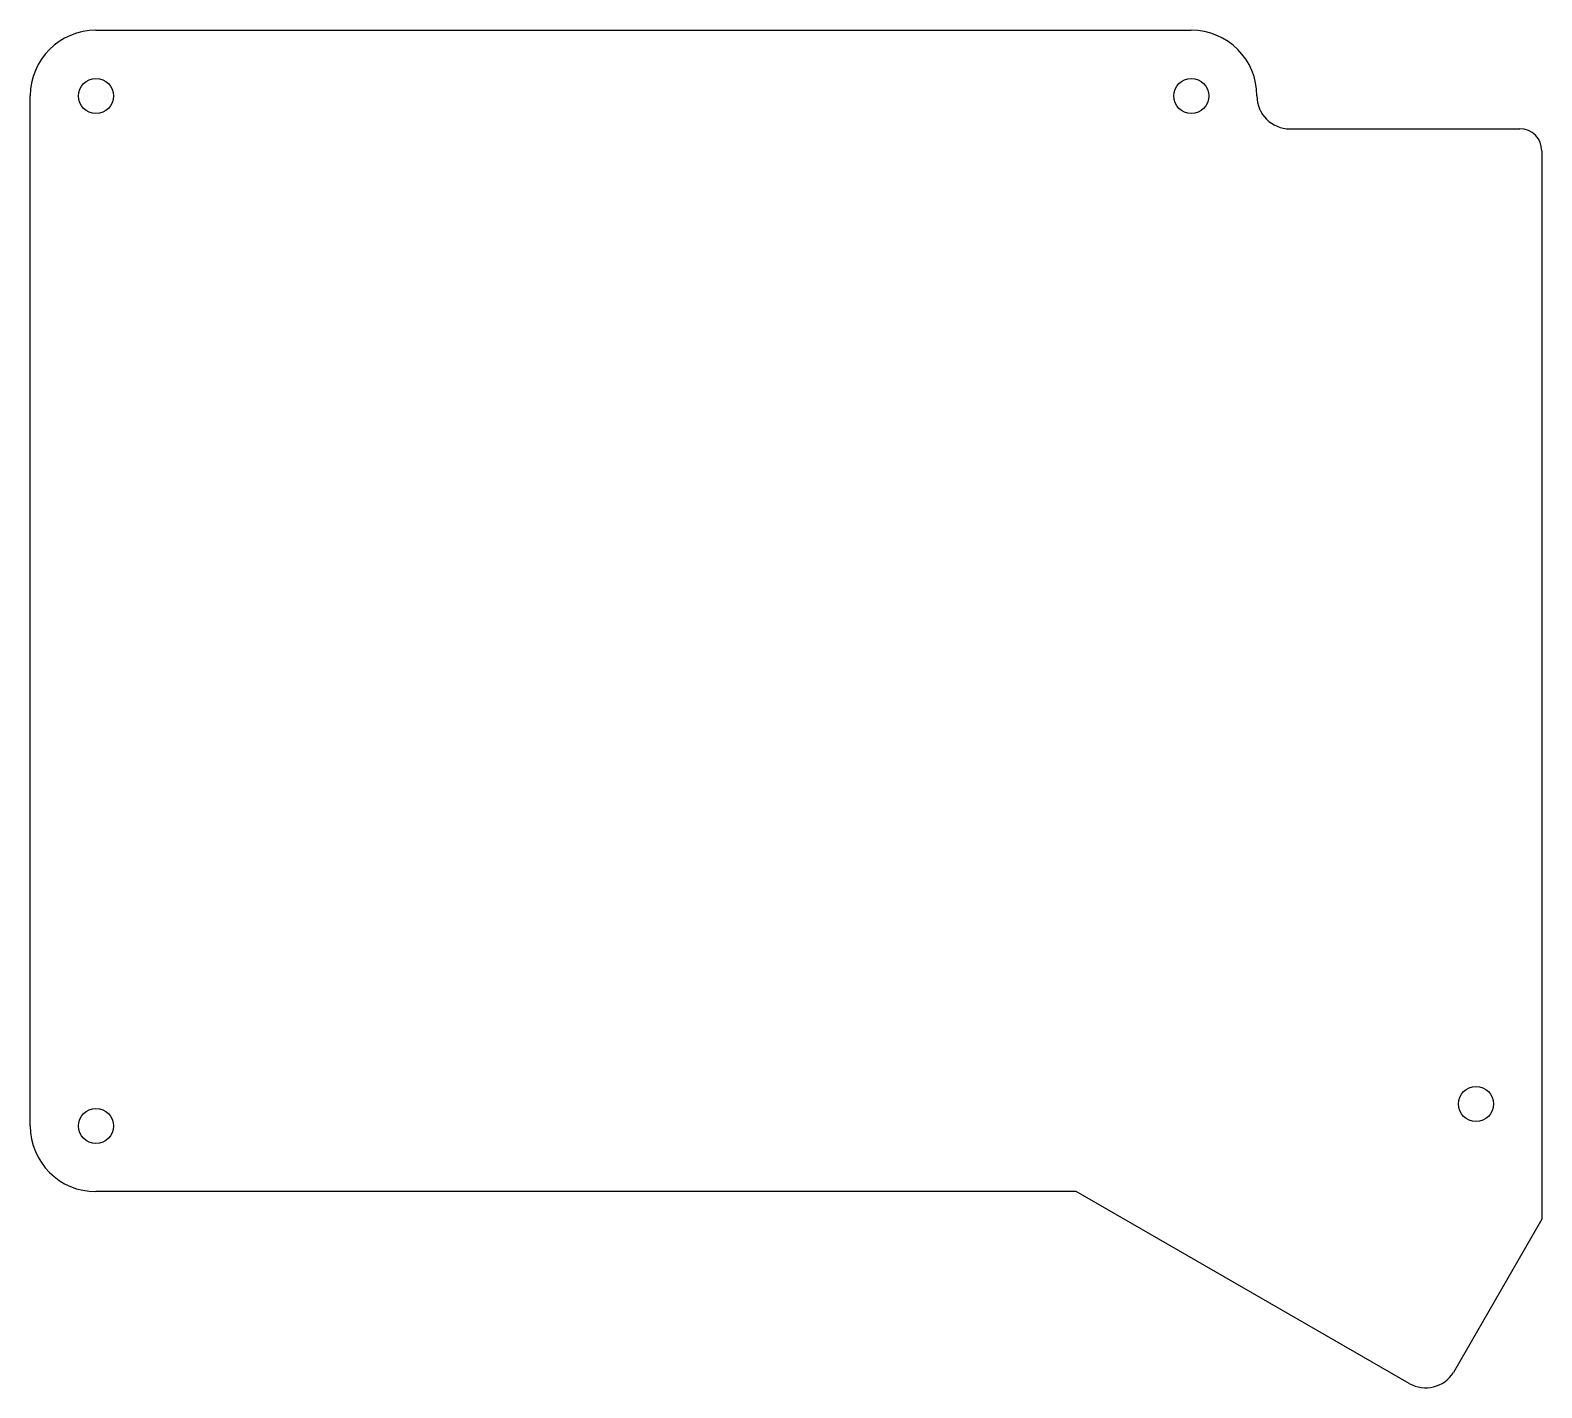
# Model space of a CAD drawing. Header units: millimetres. Extents: x 19 to 157, y -141 to -17.
import ezdxf

# ---------------------------------------------------------------- set-up
doc = ezdxf.new("R2010")
doc.units = ezdxf.units.MM
doc.layers.add('Edge.Cuts', color=254, linetype='CONTINUOUS', true_color=0xd0d2cd)
doc.layers.add('F.Courtyard', color=6, linetype='CONTINUOUS', true_color=0xff26e2)

msp = doc.modelspace()

# ---------------------------------------------------------------- linework, layer by layer
at = {"layer": 'Edge.Cuts', "linetype": 'CONTINUOUS'}
for p, q in [((25, -17), (125, -17)), ((19, -117), (19, -23)), ((134, -26), (155, -26)), ((157, -28), (157, -125.5)), ((114.5, -123), (25, -123)), ((144.9, -140.5), (114.5, -123)), ((157, -125.5), (148.93, -139.51))]:
    msp.add_line(p, q, dxfattribs=at)
at = {"layer": 'Edge.Cuts'}
for centre, radius, start, end in [((25, -23), 6, 90, 180), ((125, -23), 6, 0, 90), ((134, -23), 3, -180, -90), ((155, -28), 2, 0, 90), ((25, -117), 6, -180, -90), ((146.4, -137.9), 3, 240.0004, 327.6215)]:
    msp.add_arc(centre, radius, start, end, dxfattribs=at)
at = {"layer": 'F.Courtyard'}
for centre in [(25, -23), (125, -23), (151, -115), (25, -117)]:
    msp.add_circle(centre, 1.6, dxfattribs=at)

doc.saveas('drawing.dxf')
